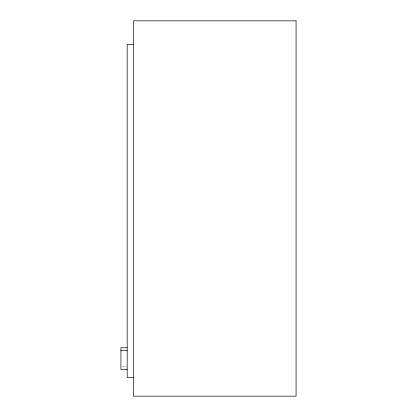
<?xml version="1.0" encoding="UTF-8"?>
<svg xmlns="http://www.w3.org/2000/svg" width="417" height="417" viewBox="0 0 417 417"><rect width="100%" height="100%" fill="white"/><g stroke="black" fill="none" stroke-linecap="round" stroke-linejoin="round"><path stroke-width="0.31" stroke-dasharray="2.08 1.56" d="M122.181 366.788L126.559 366.788"/><path stroke-width="0.63" d="M133.44 44.452L127.185 44.452L127.185 377.531L133.44 377.531M127.185 347.742L120.93 347.742L120.93 369.551L127.185 369.551M120.93 350.504L127.185 350.504M296.07 20.85L133.44 20.85L133.44 396.15L296.07 396.15L296.07 20.85"/></g></svg>
